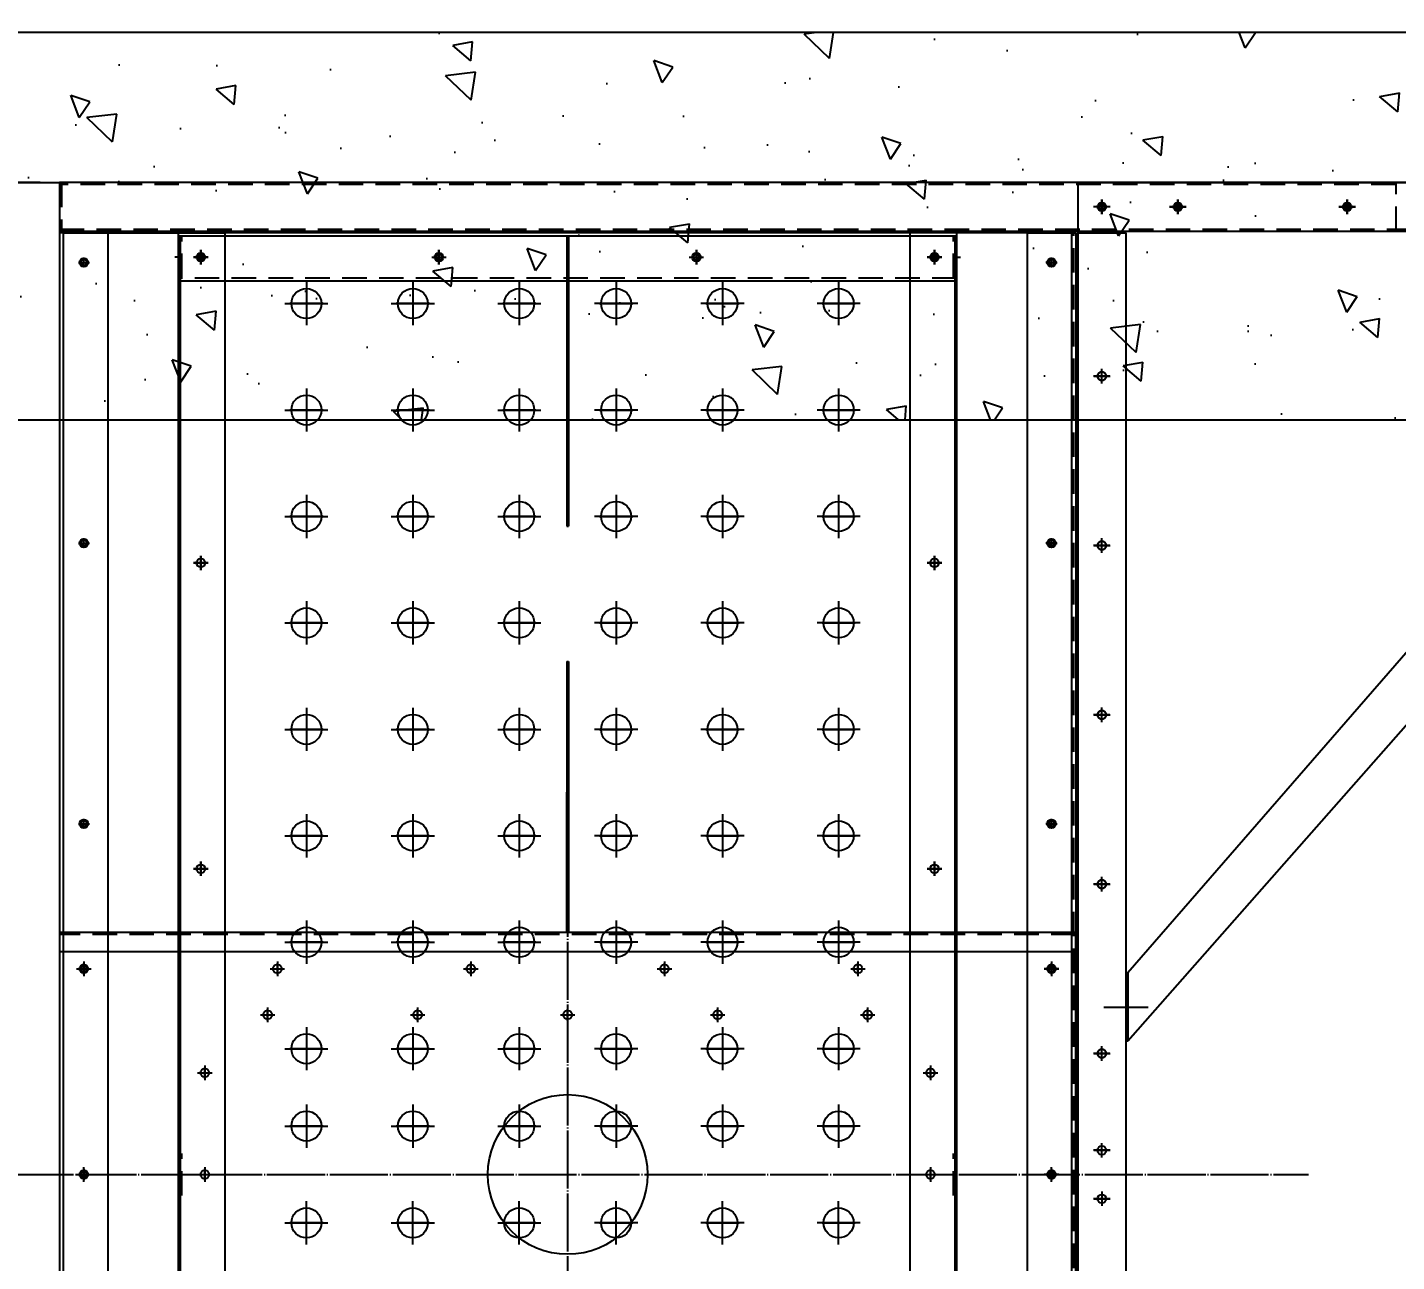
# Model space of a CAD drawing. Header units: millimetres. Extents: x 5461 to 24288, y 4498 to 17811.
# Drawn here: x 7266 to 8681, y 14326 to 15602 of the extents above; entities that cross this region are included whole.
import ezdxf

# ---------------------------------------------------------------- set-up
doc = ezdxf.new("R2010")
doc.units = ezdxf.units.MM
doc.linetypes.add('CENTER', pattern=[65, 60, -2, 1, -2])
doc.linetypes.add('HIDDEN', pattern=[9.525, 6.35, -3.175])
doc.layers.get('Defpoints').update_dxf_attribs({"color": 161})
for name, color, linetype in [('2.위생-급수', 5, 'Continuous'), ('CENTER', 1, 'CENTER'), ('숨은선', 5, 'HIDDEN')]:
    doc.layers.add(name, color=color, linetype=linetype)
doc.styles.get("Standard").update_dxf_attribs({"font": 'arial.ttf'})
doc.dimstyles.new('1.40', dxfattribs={"dimscale": 40, "dimtxt": 1, "dimasz": 1, "dimexe": 0.5, "dimexo": 0.5, "dimgap": 0.5, "dimtad": 1, "dimdec": 1, "dimzin": 9, "dimdsep": 46, "dimtxsty": 'Standard', "dimcen": 0, "dimclrd": 2, "dimclre": 2, "dimclrt": 3, "dimadec": 0, "dimazin": 0, "dimtfac": 1, "dimtdec": 1, "dimtmove": 1, "dimatfit": 3, "dimfxl": 1, "dimtolj": 1, "dimtzin": 0, "dimlwd": -1, "dimlwe": -1, "dimarcsym": 0})

# ---------------------------------------------------------------- blocks, each defined once
blk = doc.blocks.new('A$C40482438')
at = {"color": 7}
for p, q in [((240.7, 541.2), (240.7, 41.2)), ((1290.7, 541.2), (240.7, 541.2)), ((1290.7, 41.2), (1290.7, 541.2))]:
    blk.add_line(p, q, dxfattribs=at)
blk.add_line((1290.7, 521.2), (240.7, 521.2))
for centre in [(265.7, 503.7), (465.7, 503.7), (665.7, 503.7), (865.7, 503.7), (1065.7, 503.7), (1265.7, 503.7), (1265.7, 503.7), (455.7, 456.2), (610.7, 456.2), (765.7, 456.2), (920.7, 456.2), (1075.7, 456.2), (390.7, 396.2), (1140.7, 396.2), (265.7, 291.2), (390.7, 291.2), (1140.7, 291.2), (1265.7, 291.2)]:
    blk.add_circle(centre, 4.5)
blk.add_circle((765.7, 291.2), 82.5, dxfattribs=at)
at = {"layer": 'CENTER'}
for p, q in [((765.7, 596.7), (765.7, 0)), ((265.7, 511.2), (265.7, 496.2)), ((265.7, 511.2), (265.7, 496.2)), ((265.7, 497.9), (265.7, 509.4)), ((265.7, 509.4), (265.7, 497.9)), ((265.7, 497.9), (265.7, 509.4)), ((265.7, 509.4), (265.7, 497.9)), ((465.7, 511.2), (465.7, 496.2)), ((465.7, 497.9), (465.7, 509.4)), ((465.7, 509.4), (465.7, 497.9)), ((665.7, 511.2), (665.7, 496.2)), ((665.7, 497.9), (665.7, 509.4)), ((665.7, 509.4), (665.7, 497.9)), ((865.7, 511.2), (865.7, 496.2)), ((865.7, 497.9), (865.7, 509.4)), ((865.7, 509.4), (865.7, 497.9)), ((1065.7, 511.2), (1065.7, 496.2)), ((1065.7, 497.9), (1065.7, 509.4)), ((1065.7, 509.4), (1065.7, 497.9)), ((1265.7, 511.2), (1265.7, 496.2)), ((1265.7, 511.2), (1265.7, 496.2)), ((1265.7, 497.9), (1265.7, 509.4)), ((1265.7, 509.4), (1265.7, 497.9)), ((1265.7, 497.9), (1265.7, 509.4)), ((1265.7, 509.4), (1265.7, 497.9)), ((258.2, 503.7), (273.2, 503.7)), ((258.2, 503.7), (273.2, 503.7)), ((260, 503.7), (271.4, 503.7)), ((260, 503.7), (271.4, 503.7)), ((458.2, 503.7), (473.2, 503.7)), ((460, 503.7), (471.4, 503.7)), ((658.2, 503.7), (673.2, 503.7)), ((660, 503.7), (671.4, 503.7)), ((858.2, 503.7), (873.2, 503.7)), ((860, 503.7), (871.4, 503.7)), ((1058.2, 503.7), (1073.2, 503.7)), ((1060, 503.7), (1071.4, 503.7)), ((1273.2, 503.7), (1258.2, 503.7)), ((1258.2, 503.7), (1273.2, 503.7)), ((1271.4, 503.7), (1260, 503.7)), ((1260, 503.7), (1271.4, 503.7)), ((448.2, 456.2), (463.2, 456.2)), ((450, 456.2), (461.4, 456.2)), ((455.7, 463.7), (455.7, 448.7)), ((455.7, 450.4), (455.7, 461.9)), ((455.7, 461.9), (455.7, 450.4)), ((603.2, 456.2), (618.2, 456.2)), ((605, 456.2), (616.4, 456.2)), ((610.7, 463.7), (610.7, 448.7)), ((610.7, 450.4), (610.7, 461.9)), ((610.7, 461.9), (610.7, 450.4)), ((758.2, 456.2), (773.2, 456.2)), ((760, 456.2), (771.4, 456.2)), ((765.7, 463.7), (765.7, 448.7)), ((765.7, 450.4), (765.7, 461.9)), ((765.7, 461.9), (765.7, 450.4)), ((913.2, 456.2), (928.2, 456.2)), ((915, 456.2), (926.4, 456.2)), ((920.7, 463.7), (920.7, 448.7)), ((920.7, 450.4), (920.7, 461.9)), ((920.7, 461.9), (920.7, 450.4)), ((1068.2, 456.2), (1083.2, 456.2)), ((1070, 456.2), (1081.4, 456.2)), ((1075.7, 463.7), (1075.7, 448.7)), ((1075.7, 450.4), (1075.7, 461.9)), ((1075.7, 461.9), (1075.7, 450.4)), ((390.7, 403.7), (390.7, 388.7)), ((390.7, 390.4), (390.7, 401.9)), ((390.7, 401.9), (390.7, 390.4)), ((1140.7, 403.7), (1140.7, 388.7)), ((1140.7, 390.4), (1140.7, 401.9)), ((1140.7, 401.9), (1140.7, 390.4)), ((383.2, 396.2), (398.2, 396.2)), ((385, 396.2), (396.4, 396.2)), ((1133.2, 396.2), (1148.2, 396.2)), ((1135, 396.2), (1146.4, 396.2)), ((265.7, 283.7), (265.7, 298.7)), ((390.7, 298.7), (390.7, 283.7)), ((1140.7, 298.7), (1140.7, 283.7)), ((1265.7, 283.7), (1265.7, 298.7)), ((0, 291.2), (1531.4, 291.2)), ((258.2, 291.2), (273.2, 291.2)), ((260, 291.2), (271.4, 291.2)), ((265.7, 296.9), (265.7, 285.4)), ((265.7, 285.4), (265.7, 296.9)), ((383.2, 291.2), (398.2, 291.2)), ((385, 291.2), (396.4, 291.2)), ((390.7, 285.4), (390.7, 296.9)), ((390.7, 296.9), (390.7, 285.4)), ((1133.2, 291.2), (1148.2, 291.2)), ((1135, 291.2), (1146.4, 291.2)), ((1140.7, 285.4), (1140.7, 296.9)), ((1140.7, 296.9), (1140.7, 285.4)), ((1273.2, 291.2), (1258.2, 291.2)), ((1271.4, 291.2), (1260, 291.2)), ((1265.7, 296.9), (1265.7, 285.4)), ((1265.7, 285.4), (1265.7, 296.9))]:
    blk.add_line(p, q, dxfattribs=at)
at = {"layer": '숨은선', "ltscale": 4}
blk.add_line((1290.7, 539.2), (240.7, 539.2), dxfattribs=at)
blk = doc.blocks.new('A$C79BC46FD')
blk.add_circle((8.6, 7.5), 4.5)
blk.add_circle((8.6, 7.5), 4.5)
blk.add_circle((8.6, 7.5), 4.5)
blk.add_circle((8.6, 7.5), 4.5)
at = {"layer": 'CENTER'}
for p, q in [((8.6, 0), (8.6, 15)), ((8.6, 0), (8.6, 15)), ((8.6, 0), (8.6, 15)), ((8.6, 0), (8.6, 15)), ((17, 7.5), (0, 7.5))]:
    blk.add_line(p, q, dxfattribs=at)
blk = doc.blocks.new('*D118')
at = {"color": 2, "transparency": 16777216}
for p, q in [((6999.4, 15461.3), (6999.4, 15897.6)), ((11999.4, 15461.3), (11999.4, 15897.6)), ((7039.4, 15877.6), (11959.4, 15877.6))]:
    blk.add_line(p, q, dxfattribs=at)
for points in [[(7039.4, 15884.3), (7039.4, 15871), (6999.4, 15877.6)], [(11959.4, 15884.3), (11959.4, 15871), (11999.4, 15877.6)]]:
    blk.add_solid(points, dxfattribs=at)
at = {"layer": 'Defpoints', "color": 0, "transparency": 16777216}
for p in [(11999.4, 15877.6), (6999.4, 15441.3), (11999.4, 15441.3)]:
    blk.add_point(p, dxfattribs=at)
at = {"color": 3, "transparency": 16777216, "insert": (9499.4, 15999.7), "char_height": 200, "attachment_point": 5}
blk.add_mtext('\\A1;5000', dxfattribs=at)
blk = doc.blocks.new('_DotSmall')
at = {"color": 0, "linetype": 'ByBlock', "const_width": 0.5}
blk.add_lwpolyline([(-0.0625, 0, 1), (0.0625, 0, 1)], format="xyb", close=True, dxfattribs=at)
blk = doc.blocks.new('*D121')
at = {"color": 2, "transparency": 16777216}
for p, q in [((7279.4, 15441.3), (6526.5, 15441.3)), ((6546.5, 15401.3), (6546.5, 13431.3)), ((7279.4, 13391.3), (6526.5, 13391.3))]:
    blk.add_line(p, q, dxfattribs=at)
for points in [[(6539.8, 15401.3), (6553.2, 15401.3), (6546.5, 15441.3)], [(6539.8, 13431.3), (6553.2, 13431.3), (6546.5, 13391.3)]]:
    blk.add_solid(points, dxfattribs=at)
at = {"layer": 'Defpoints', "color": 0, "transparency": 16777216}
for p in [(7299.4, 15441.3), (6546.5, 13391.3), (7299.4, 13391.3)]:
    blk.add_point(p, dxfattribs=at)
at = {"color": 3, "transparency": 16777216, "insert": (6424.4, 14416.3), "char_height": 200, "attachment_point": 5, "rotation": 90}
blk.add_mtext('\\A1;2050', dxfattribs=at)

msp = doc.modelspace()

# ---------------------------------------------------------------- hatches: boundary and pattern name
h = msp.add_hatch()
h.set_pattern_fill('AR-CONC', color=8, scale=1.28, angle=90)
h.set_pattern_definition([(140, (-13795.98, 17103.78), (20.402, 233.1964), [24.384, -268.224]), (85, (-13795.98, 17103.78), (-244.5528, -45.1116), [19.5072, -214.58]), (190.4514, (-13794.28, 17123.22), (-224.1507, 188.0848), [20.7232, -227.9555]), (136.1842, (-13861, 17103.78), (53.8142, 346.9812), [36.576, -402.336]), (186.6356, (-13856.52, 17132.7), (-316.7054, 303.8773), [31.085, -341.9336]), (81.1842, (-13861, 17103.8), (-316.7054, 303.8773), [29.2608, -321.8685]), (111, (-13844.75, 17136.3), (130.8995, 194.0664), [24.384, -268.224]), (56, (-13844.75, 17136.3), (-235.7606, 79.1066), [19.5072, -214.5792]), (161.4514, (-13833.84, 17152.47), (-104.8611, 273.173), [20.7232, -227.9551]), (127.5, (-13795.98, 17103.78), (-108.23045, 3.9534), [0, -211.97824, 0, -217.8304, 0, -215.392]), (97.5, (-13795.98, 17103.78), (-128.23114, 85.52917), [0, -124.19584, 0, -207.10144, 0, -82.0928]), (57.5, (-13795.98, 17031.28), (7.3328, 173.55596), [0, -81.28, 0, -253.5936, 0, -336.4992]), (47.5, (-13795.98, 16998.77), (-32.5459, 189.60535), [0, -105.664, 0, -168.4122, 0, -238.9632])])
h.paths.add_polyline_path([(11949.39, 15596.34), (7049.39, 15596.34), (7049.39, 15196.34), (11949.39, 15196.34)])

# ---------------------------------------------------------------- linework, layer by layer
at = {"color": 7}
for p, q in [((8832.4, 15441.34), (7299.4, 15441.34)), ((8832.4, 15441.34), (7299.4, 15441.34)), ((7299.4, 15441.34), (7299.4, 15391.34)), ((8351.4, 15441.34), (10647.4, 15441.34)), ((8351.4, 15441.34), (8351.4, 14417.34)), ((7299.4, 15391.34), (8832.4, 15391.34)), ((7349.4, 15389.34), (7299.4, 15389.34)), ((7299.4, 15389.34), (7299.4, 13443.34)), ((7349.4, 13443.34), (7349.4, 15389.34)), ((7424.4, 13446.34), (7424.4, 15386.34)), ((7424.4, 15386.34), (8224.4, 15386.34)), ((7823.4, 15386.34), (7823.4, 15086.34)), ((7825.4, 15386.34), (7825.4, 15086.34)), ((8224.4, 15386.34), (8224.4, 13446.34)), ((8299.4, 13443.34), (8299.4, 15389.34)), ((8299.4, 15389.34), (8349.4, 15389.34)), ((8349.4, 15389.34), (8349.4, 13443.34)), ((8351.4, 15389.34), (8351.4, 14140.34)), ((8351.4, 15389.34), (8401.4, 15389.34)), ((8401.4, 13443.34), (8401.4, 15389.34)), ((9136.76, 15387.34), (8403.4, 14553.99)), ((9066.05, 15387.34), (8403.4, 14624.7)), ((7823.4, 15086.34), (7825.4, 15086.34)), ((7823.4, 14946.34), (7825.4, 14946.34)), ((7823.4, 14946.34), (7823.4, 14666.34)), ((7823.4, 14946.34), (7825.4, 14946.34)), ((7825.4, 14946.34), (7825.4, 14666.34)), ((7823.4, 14666.34), (7823.4, 14811.34)), ((7825.4, 14666.34), (7825.4, 14811.34)), ((7823.4, 14666.34), (7825.4, 14666.34)), ((7823.4, 14666.34), (7825.4, 14666.34))]:
    msp.add_line(p, q, dxfattribs=at)
for p, q in [((7303.4, 13443.34), (7303.4, 15389.34)), ((7303.4, 15389.34), (7470.4, 15389.34)), ((7422.4, 13443.34), (7422.4, 15389.34)), ((7422.4, 15339.34), (7422.4, 15389.34)), ((8226.4, 15389.34), (7422.4, 15389.34)), ((7470.4, 13443.34), (7470.4, 15389.34)), ((8178.4, 13443.34), (8178.4, 15389.34)), ((8345.4, 15389.34), (8178.4, 15389.34)), ((8226.4, 13443.34), (8226.4, 15389.34)), ((8226.4, 15339.34), (8226.4, 15389.34)), ((8345.4, 13443.34), (8345.4, 15389.34)), ((8226.4, 15339.34), (7422.4, 15339.34)), ((8403.4, 14624.7), (8401.4, 14624.7)), ((8403.4, 14624.7), (8401.4, 14624.7)), ((8401.4, 14553.99), (8401.4, 14624.7)), ((8403.4, 14624.7), (8403.4, 14553.99)), ((8403.4, 14624.7), (8403.4, 14553.99)), ((8403.4, 14553.99), (8401.4, 14553.99)), ((8403.4, 14553.99), (8401.4, 14553.99)), ((7422.4, 14391.34), (7422.4, 14441.34)), ((8226.4, 14391.34), (8226.4, 14441.34))]:
    msp.add_line(p, q)
at = {"color": 8}
msp.add_lwpolyline([(7049.39, 15596.34), (7049.39, 15196.34), (11949.39, 15196.34), (11949.39, 15596.34)], close=True, dxfattribs=at)
for centre, radius in [((8376.4, 15416.34), 3), ((8376.4, 15416.34), 3), ((8376.4, 15416.34), 3), ((8376.4, 15416.34), 3), ((8376.4, 15416.34), 3), ((8376.4, 15416.34), 3), ((8376.4, 15416.34), 3), ((8376.4, 15416.34), 3), ((8454.9, 15416.34), 4.5), ((8454.9, 15416.34), 3), ((8454.9, 15416.34), 3), ((8454.9, 15416.34), 3), ((8454.9, 15416.34), 3), ((8454.9, 15416.34), 3), ((8454.9, 15416.34), 3), ((8454.9, 15416.34), 3), ((8454.9, 15416.34), 3), ((8629.9, 15416.34), 4.5), ((8629.9, 15416.34), 3), ((8629.9, 15416.34), 3), ((8629.9, 15416.34), 3), ((8629.9, 15416.34), 3), ((8629.9, 15416.34), 3), ((8629.9, 15416.34), 3), ((8629.9, 15416.34), 3), ((8629.9, 15416.34), 3), ((7445.4, 15364.34), 4.5), ((7445.4, 15364.34), 4.5), ((7445.4, 15364.34), 3), ((7691.4, 15364.34), 4.5), ((7691.4, 15364.34), 3), ((7957.4, 15364.34), 4.5), ((7957.4, 15364.34), 3), ((8203.4, 15364.34), 4.5), ((8203.4, 15364.34), 4.5), ((8203.4, 15364.34), 3), ((7324.4, 15358.84), 4.5), ((7324.4, 15358.84), 3), ((8324.4, 15358.84), 4.5), ((8324.4, 15358.84), 3), ((7554.4, 15316.34), 15.5), ((7664.4, 15316.34), 15.5), ((7774.4, 15316.34), 15.5), ((7874.4, 15316.34), 15.5), ((7984.4, 15316.34), 15.5), ((8104.4, 15316.34), 15.5), ((7554.4, 15206.34), 15.5), ((7664.4, 15206.34), 15.5), ((7774.4, 15206.34), 15.5), ((7874.4, 15206.34), 15.5), ((7984.4, 15206.34), 15.5), ((8104.4, 15206.34), 15.5), ((7554.4, 15096.34), 15.5), ((7664.4, 15096.34), 15.5), ((7774.4, 15096.34), 15.5), ((7874.4, 15096.34), 15.5), ((7984.4, 15096.34), 15.5), ((8104.4, 15096.34), 15.5), ((7324.4, 15068.84), 4.5), ((7324.4, 15068.84), 3), ((8324.4, 15068.84), 4.5), ((8324.4, 15068.84), 3), ((7445.4, 15048.34), 4.5), ((7445.4, 15048.34), 4.5), ((8203.4, 15048.34), 4.5), ((8203.4, 15048.34), 4.5), ((7554.4, 14986.34), 15.5), ((7664.4, 14986.34), 15.5), ((7774.4, 14986.34), 15.5), ((7874.4, 14986.34), 15.5), ((7984.4, 14986.34), 15.5), ((8104.4, 14986.34), 15.5), ((7554.4, 14876.34), 15.5), ((7664.4, 14876.34), 15.5), ((7774.4, 14876.34), 15.5), ((7874.4, 14876.34), 15.5), ((7984.4, 14876.34), 15.5), ((8104.4, 14876.34), 15.5), ((7324.4, 14778.84), 4.5), ((7324.4, 14778.84), 3), ((7554.4, 14766.34), 15.5), ((7664.4, 14766.34), 15.5), ((7774.4, 14766.34), 15.5), ((7874.4, 14766.34), 15.5), ((7984.4, 14766.34), 15.5), ((8104.4, 14766.34), 15.5), ((8324.4, 14778.84), 4.5), ((8324.4, 14778.84), 3), ((7445.4, 14732.34), 4.5), ((7445.4, 14732.34), 4.5), ((8203.4, 14732.34), 4.5), ((8203.4, 14732.34), 4.5), ((7554.4, 14656.34), 15.5), ((7664.4, 14656.34), 15.5), ((7774.4, 14656.34), 15.5), ((7874.4, 14656.34), 15.5), ((7984.4, 14656.34), 15.5), ((8104.4, 14656.34), 15.5), ((7324.4, 14628.84), 4.5), ((7324.4, 14628.84), 3), ((8324.4, 14628.84), 4.5), ((8324.4, 14628.84), 4.5), ((8324.4, 14628.84), 3), ((8324.4, 14628.84), 3), ((7554.4, 14546.34), 15.5), ((7664.4, 14546.34), 15.5), ((7774.4, 14546.34), 15.5), ((7874.4, 14546.34), 15.5), ((7984.4, 14546.34), 15.5), ((8104.4, 14546.34), 15.5), ((8376.4, 14541.34), 4.5), ((8376.4, 14541.34), 4.5), ((8376.4, 14541.34), 4.5), ((8376.4, 14541.34), 4.5), ((7554.4, 14466.34), 15.5), ((7664.4, 14466.34), 15.5), ((7774.4, 14466.34), 15.5), ((7874.4, 14466.34), 15.5), ((7984.4, 14466.34), 15.5), ((8104.4, 14466.34), 15.5), ((8376.4, 14441.34), 4.5), ((8376.4, 14441.34), 4.5), ((8376.4, 14441.34), 4.5), ((8376.4, 14441.34), 4.5), ((8376.4, 14441.34), 4.5), ((8376.4, 14441.34), 4.5), ((8376.4, 14441.34), 4.5), ((8376.4, 14441.34), 4.5), ((8376.4, 14441.34), 4.5), ((8376.4, 14441.34), 4.5), ((8376.4, 14441.34), 4.5), ((8376.4, 14441.34), 4.5), ((7324.4, 14416.34), 4.5), ((7324.4, 14416.34), 3), ((8324.4, 14416.34), 4.5), ((8324.4, 14416.34), 4.5), ((8324.4, 14416.34), 3), ((8324.4, 14416.34), 3), ((8376.4, 14391.34), 4.5), ((8376.4, 14391.34), 4.5), ((8376.4, 14391.34), 4.5), ((8376.4, 14391.34), 4.5), ((8376.4, 14391.34), 4.5), ((8376.4, 14391.34), 4.5), ((8376.4, 14391.34), 4.5), ((8376.4, 14391.34), 4.5), ((8376.4, 14391.34), 4.5), ((8376.4, 14391.34), 4.5), ((8376.4, 14391.34), 4.5), ((8376.4, 14391.34), 4.5), ((7554.4, 14366.34), 15.5), ((7664.4, 14366.34), 15.5), ((7774.4, 14366.34), 15.5), ((7874.4, 14366.34), 15.5), ((7984.4, 14366.34), 15.5), ((8104.4, 14366.34), 15.5)]:
    msp.add_circle(centre, radius)
at = {"layer": '2.위생-급수', "color": 4}
msp.add_lwpolyline([(6999.4, 15441.34), (7299.4, 15441.34), (7299.4, 13391.34), (6999.4, 13391.34)], close=True, dxfattribs=at)
at = {"layer": 'CENTER'}
for p, q in [((8376.4, 15423.84), (8376.4, 15408.84)), ((8376.4, 15423.84), (8376.4, 15408.84)), ((8376.4, 15423.84), (8376.4, 15408.84)), ((8376.4, 15423.84), (8376.4, 15408.84)), ((8376.4, 15423.84), (8376.4, 15408.84)), ((8376.4, 15423.84), (8376.4, 15408.84)), ((8376.4, 15423.84), (8376.4, 15408.84)), ((8376.4, 15423.84), (8376.4, 15408.84)), ((8454.9, 15423.84), (8454.9, 15408.84)), ((8454.9, 15423.84), (8454.9, 15408.84)), ((8454.9, 15423.84), (8454.9, 15408.84)), ((8454.9, 15423.84), (8454.9, 15408.84)), ((8454.9, 15423.84), (8454.9, 15408.84)), ((8454.9, 15423.84), (8454.9, 15408.84)), ((8454.9, 15423.84), (8454.9, 15408.84)), ((8454.9, 15423.84), (8454.9, 15408.84)), ((8454.9, 15408.84), (8454.9, 15423.84)), ((8454.9, 15408.84), (8454.9, 15423.84)), ((8454.9, 15408.84), (8454.9, 15423.84)), ((8454.9, 15408.84), (8454.9, 15423.84)), ((8454.9, 15408.84), (8454.9, 15423.84)), ((8454.9, 15408.84), (8454.9, 15423.84)), ((8454.9, 15408.84), (8454.9, 15423.84)), ((8454.9, 15408.84), (8454.9, 15423.84)), ((8629.9, 15423.84), (8629.9, 15408.84)), ((8629.9, 15423.84), (8629.9, 15408.84)), ((8629.9, 15423.84), (8629.9, 15408.84)), ((8629.9, 15423.84), (8629.9, 15408.84)), ((8629.9, 15423.84), (8629.9, 15408.84)), ((8629.9, 15423.84), (8629.9, 15408.84)), ((8629.9, 15423.84), (8629.9, 15408.84)), ((8629.9, 15423.84), (8629.9, 15408.84)), ((8629.9, 15408.84), (8629.9, 15423.84)), ((8629.9, 15408.84), (8629.9, 15423.84)), ((8629.9, 15408.84), (8629.9, 15423.84)), ((8629.9, 15408.84), (8629.9, 15423.84)), ((8629.9, 15408.84), (8629.9, 15423.84)), ((8629.9, 15408.84), (8629.9, 15423.84)), ((8629.9, 15408.84), (8629.9, 15423.84)), ((8629.9, 15408.84), (8629.9, 15423.84)), ((8384.92, 15416.34), (8367.88, 15416.34)), ((8384.92, 15416.34), (8367.88, 15416.34)), ((8463.42, 15416.34), (8446.38, 15416.34)), ((8463.42, 15416.34), (8446.38, 15416.34)), ((8463.42, 15416.34), (8446.38, 15416.34)), ((8446.38, 15416.34), (8463.42, 15416.34)), ((8638.42, 15416.34), (8621.38, 15416.34)), ((8638.42, 15416.34), (8621.38, 15416.34)), ((8638.42, 15416.34), (8621.38, 15416.34)), ((8621.38, 15416.34), (8638.42, 15416.34)), ((7445.4, 15371.84), (7445.4, 15356.84)), ((7445.4, 15356.84), (7445.4, 15371.84)), ((7445.4, 15356.84), (7445.4, 15371.84)), ((7445.4, 15358.62), (7445.4, 15370.07)), ((7445.4, 15370.07), (7445.4, 15358.62)), ((7445.4, 15370.07), (7445.4, 15358.62)), ((7445.4, 15358.62), (7445.4, 15370.07)), ((7445.4, 15370.07), (7445.4, 15358.62)), ((7445.4, 15358.62), (7445.4, 15370.07)), ((7691.4, 15371.84), (7691.4, 15356.84)), ((7691.4, 15356.84), (7691.4, 15371.84)), ((7691.4, 15358.62), (7691.4, 15370.07)), ((7691.4, 15370.07), (7691.4, 15358.62)), ((7691.4, 15370.07), (7691.4, 15358.62)), ((7691.4, 15358.62), (7691.4, 15370.07)), ((7957.4, 15371.84), (7957.4, 15356.84)), ((7957.4, 15356.84), (7957.4, 15371.84)), ((7957.4, 15358.62), (7957.4, 15370.07)), ((7957.4, 15370.07), (7957.4, 15358.62)), ((7957.4, 15370.07), (7957.4, 15358.62)), ((7957.4, 15358.62), (7957.4, 15370.07)), ((8203.4, 15371.84), (8203.4, 15356.84)), ((8203.4, 15356.84), (8203.4, 15371.84)), ((8203.4, 15356.84), (8203.4, 15371.84)), ((8203.4, 15358.62), (8203.4, 15370.07)), ((8203.4, 15370.07), (8203.4, 15358.62)), ((8203.4, 15370.07), (8203.4, 15358.62)), ((8203.4, 15358.62), (8203.4, 15370.07)), ((8203.4, 15370.07), (8203.4, 15358.62)), ((8203.4, 15358.62), (8203.4, 15370.07)), ((7318.79, 15358.84), (7330.15, 15358.84)), ((7318.79, 15358.84), (7330.15, 15358.84)), ((7324.4, 15353.84), (7324.4, 15363.84)), ((7324.4, 15353.84), (7324.4, 15363.84)), ((7324.4, 15353.84), (7324.4, 15363.84)), ((7324.4, 15353.84), (7324.4, 15363.84)), ((7324.4, 15353.84), (7324.4, 15363.84)), ((7324.4, 15353.84), (7324.4, 15363.84)), ((7324.4, 15353.84), (7324.4, 15363.84)), ((7324.4, 15353.84), (7324.4, 15363.84)), ((7426.23, 15364.34), (7418.57, 15364.34)), ((7452.9, 15364.34), (7437.9, 15364.34)), ((7437.9, 15364.34), (7452.9, 15364.34)), ((7437.9, 15364.34), (7452.9, 15364.34)), ((7683.9, 15364.34), (7698.9, 15364.34)), ((7683.9, 15364.34), (7698.9, 15364.34)), ((7949.9, 15364.34), (7964.9, 15364.34)), ((7949.9, 15364.34), (7964.9, 15364.34)), ((8195.9, 15364.34), (8210.9, 15364.34)), ((8210.9, 15364.34), (8195.9, 15364.34)), ((8195.9, 15364.34), (8210.9, 15364.34)), ((8222.57, 15364.34), (8230.23, 15364.34)), ((8330.02, 15358.84), (8318.66, 15358.84)), ((8318.79, 15358.84), (8330.15, 15358.84)), ((8324.4, 15353.84), (8324.4, 15363.84)), ((8324.4, 15353.84), (8324.4, 15363.84)), ((8324.4, 15353.84), (8324.4, 15363.84)), ((8324.4, 15353.84), (8324.4, 15363.84)), ((8324.4, 15353.84), (8324.4, 15363.84)), ((8324.4, 15353.84), (8324.4, 15363.84)), ((8324.4, 15353.84), (8324.4, 15363.84)), ((8324.4, 15353.84), (8324.4, 15363.84)), ((7554.4, 15338.67), (7554.4, 15294.02)), ((7664.4, 15338.67), (7664.4, 15294.02)), ((7774.4, 15338.67), (7774.4, 15294.02)), ((7874.4, 15338.67), (7874.4, 15294.02)), ((7984.4, 15338.67), (7984.4, 15294.02)), ((8104.4, 15338.67), (8104.4, 15294.02)), ((7554.4, 15333.52), (7554.4, 15299.17)), ((7664.4, 15333.52), (7664.4, 15299.17)), ((7774.4, 15333.52), (7774.4, 15299.17)), ((7874.4, 15333.52), (7874.4, 15299.17)), ((7984.4, 15333.52), (7984.4, 15299.17)), ((8104.4, 15333.52), (8104.4, 15299.17)), ((7532.07, 15316.34), (7576.73, 15316.34)), ((7571.58, 15316.34), (7537.23, 15316.34)), ((7537.23, 15316.34), (7571.58, 15316.34)), ((7571.58, 15316.34), (7537.23, 15316.34)), ((7642.07, 15316.34), (7686.73, 15316.34)), ((7681.58, 15316.34), (7647.23, 15316.34)), ((7647.23, 15316.34), (7681.58, 15316.34)), ((7681.58, 15316.34), (7647.23, 15316.34)), ((7752.07, 15316.34), (7796.73, 15316.34)), ((7791.58, 15316.34), (7757.23, 15316.34)), ((7757.23, 15316.34), (7791.58, 15316.34)), ((7791.58, 15316.34), (7757.23, 15316.34)), ((7896.73, 15316.34), (7852.07, 15316.34)), ((7857.23, 15316.34), (7891.58, 15316.34)), ((7891.58, 15316.34), (7857.23, 15316.34)), ((7857.23, 15316.34), (7891.58, 15316.34)), ((8006.73, 15316.34), (7962.07, 15316.34)), ((7967.23, 15316.34), (8001.58, 15316.34)), ((8001.58, 15316.34), (7967.23, 15316.34)), ((7967.23, 15316.34), (8001.58, 15316.34)), ((8126.73, 15316.34), (8082.07, 15316.34)), ((8087.23, 15316.34), (8121.58, 15316.34)), ((8121.58, 15316.34), (8087.23, 15316.34)), ((8087.23, 15316.34), (8121.58, 15316.34)), ((7554.4, 15228.67), (7554.4, 15184.02)), ((7664.4, 15228.67), (7664.4, 15184.02)), ((7774.4, 15228.67), (7774.4, 15184.02)), ((7874.4, 15228.67), (7874.4, 15184.02)), ((7984.4, 15228.67), (7984.4, 15184.02)), ((8104.4, 15228.67), (8104.4, 15184.02)), ((7554.4, 15223.52), (7554.4, 15189.17)), ((7664.4, 15223.52), (7664.4, 15189.17)), ((7774.4, 15223.52), (7774.4, 15189.17)), ((7874.4, 15223.52), (7874.4, 15189.17)), ((7984.4, 15223.52), (7984.4, 15189.17)), ((8104.4, 15223.52), (8104.4, 15189.17)), ((7532.07, 15206.34), (7576.73, 15206.34)), ((7571.58, 15206.34), (7537.23, 15206.34)), ((7537.23, 15206.34), (7571.58, 15206.34)), ((7571.58, 15206.34), (7537.23, 15206.34)), ((7642.07, 15206.34), (7686.73, 15206.34)), ((7681.58, 15206.34), (7647.23, 15206.34)), ((7647.23, 15206.34), (7681.58, 15206.34)), ((7681.58, 15206.34), (7647.23, 15206.34)), ((7752.07, 15206.34), (7796.73, 15206.34)), ((7791.58, 15206.34), (7757.23, 15206.34)), ((7757.23, 15206.34), (7791.58, 15206.34)), ((7791.58, 15206.34), (7757.23, 15206.34)), ((7896.73, 15206.34), (7852.07, 15206.34)), ((7857.23, 15206.34), (7891.58, 15206.34)), ((7891.58, 15206.34), (7857.23, 15206.34)), ((7857.23, 15206.34), (7891.58, 15206.34)), ((8006.73, 15206.34), (7962.07, 15206.34)), ((7967.23, 15206.34), (8001.58, 15206.34)), ((8001.58, 15206.34), (7967.23, 15206.34)), ((7967.23, 15206.34), (8001.58, 15206.34)), ((8126.73, 15206.34), (8082.07, 15206.34)), ((8087.23, 15206.34), (8121.58, 15206.34)), ((8121.58, 15206.34), (8087.23, 15206.34)), ((8087.23, 15206.34), (8121.58, 15206.34)), ((7554.4, 15118.67), (7554.4, 15074.02)), ((7554.4, 15113.52), (7554.4, 15079.17)), ((7664.4, 15118.67), (7664.4, 15074.02)), ((7664.4, 15113.52), (7664.4, 15079.17)), ((7774.4, 15118.67), (7774.4, 15074.02)), ((7774.4, 15113.52), (7774.4, 15079.17)), ((7874.4, 15118.67), (7874.4, 15074.02)), ((7874.4, 15113.52), (7874.4, 15079.17)), ((7984.4, 15118.67), (7984.4, 15074.02)), ((7984.4, 15113.52), (7984.4, 15079.17)), ((8104.4, 15118.67), (8104.4, 15074.02)), ((8104.4, 15113.52), (8104.4, 15079.17)), ((7532.07, 15096.34), (7576.73, 15096.34)), ((7571.58, 15096.34), (7537.23, 15096.34)), ((7537.23, 15096.34), (7571.58, 15096.34)), ((7571.58, 15096.34), (7537.23, 15096.34)), ((7642.07, 15096.34), (7686.73, 15096.34)), ((7681.58, 15096.34), (7647.23, 15096.34)), ((7647.23, 15096.34), (7681.58, 15096.34)), ((7681.58, 15096.34), (7647.23, 15096.34)), ((7752.07, 15096.34), (7796.73, 15096.34)), ((7791.58, 15096.34), (7757.23, 15096.34)), ((7757.23, 15096.34), (7791.58, 15096.34)), ((7791.58, 15096.34), (7757.23, 15096.34)), ((7896.73, 15096.34), (7852.07, 15096.34)), ((7857.23, 15096.34), (7891.58, 15096.34)), ((7891.58, 15096.34), (7857.23, 15096.34)), ((7857.23, 15096.34), (7891.58, 15096.34)), ((8006.73, 15096.34), (7962.07, 15096.34)), ((7967.23, 15096.34), (8001.58, 15096.34)), ((8001.58, 15096.34), (7967.23, 15096.34)), ((7967.23, 15096.34), (8001.58, 15096.34)), ((8126.73, 15096.34), (8082.07, 15096.34)), ((8087.23, 15096.34), (8121.58, 15096.34)), ((8121.58, 15096.34), (8087.23, 15096.34)), ((8087.23, 15096.34), (8121.58, 15096.34)), ((7318.79, 15068.84), (7330.15, 15068.84)), ((7318.79, 15068.84), (7330.15, 15068.84)), ((7324.4, 15063.84), (7324.4, 15073.84)), ((7324.4, 15063.84), (7324.4, 15073.84)), ((7324.4, 15063.84), (7324.4, 15073.84)), ((7324.4, 15063.84), (7324.4, 15073.84)), ((7324.4, 15063.84), (7324.4, 15073.84)), ((7324.4, 15063.84), (7324.4, 15073.84)), ((7324.4, 15063.84), (7324.4, 15073.84)), ((7324.4, 15063.84), (7324.4, 15073.84)), ((8330.02, 15068.84), (8318.66, 15068.84)), ((8318.79, 15068.84), (8330.15, 15068.84)), ((8324.4, 15063.84), (8324.4, 15073.84)), ((8324.4, 15063.84), (8324.4, 15073.84)), ((8324.4, 15063.84), (8324.4, 15073.84)), ((8324.4, 15063.84), (8324.4, 15073.84)), ((8324.4, 15063.84), (8324.4, 15073.84)), ((8324.4, 15063.84), (8324.4, 15073.84)), ((8324.4, 15063.84), (8324.4, 15073.84)), ((8324.4, 15063.84), (8324.4, 15073.84)), ((7445.4, 15055.84), (7445.4, 15040.84)), ((7445.4, 15040.84), (7445.4, 15055.84)), ((8203.4, 15055.84), (8203.4, 15040.84)), ((8203.4, 15040.84), (8203.4, 15055.84)), ((7452.9, 15048.34), (7437.9, 15048.34)), ((7437.9, 15048.34), (7452.9, 15048.34)), ((7445.4, 15042.62), (7445.4, 15054.07)), ((7445.4, 15054.07), (7445.4, 15042.62)), ((7445.4, 15054.07), (7445.4, 15042.62)), ((7445.4, 15042.62), (7445.4, 15054.07)), ((8195.9, 15048.34), (8210.9, 15048.34)), ((8210.9, 15048.34), (8195.9, 15048.34)), ((8203.4, 15042.62), (8203.4, 15054.07)), ((8203.4, 15054.07), (8203.4, 15042.62)), ((8203.4, 15054.07), (8203.4, 15042.62)), ((8203.4, 15042.62), (8203.4, 15054.07)), ((7554.4, 15008.67), (7554.4, 14964.02)), ((7554.4, 15003.52), (7554.4, 14969.17)), ((7664.4, 15008.67), (7664.4, 14964.02)), ((7664.4, 15003.52), (7664.4, 14969.17)), ((7774.4, 15008.67), (7774.4, 14964.02)), ((7774.4, 15003.52), (7774.4, 14969.17)), ((7874.4, 15008.67), (7874.4, 14964.02)), ((7874.4, 15003.52), (7874.4, 14969.17)), ((7984.4, 15008.67), (7984.4, 14964.02)), ((7984.4, 15003.52), (7984.4, 14969.17)), ((8104.4, 15008.67), (8104.4, 14964.02)), ((8104.4, 15003.52), (8104.4, 14969.17)), ((7532.07, 14986.34), (7576.73, 14986.34)), ((7571.58, 14986.34), (7537.23, 14986.34)), ((7537.23, 14986.34), (7571.58, 14986.34)), ((7571.58, 14986.34), (7537.23, 14986.34)), ((7642.07, 14986.34), (7686.73, 14986.34)), ((7681.58, 14986.34), (7647.23, 14986.34)), ((7647.23, 14986.34), (7681.58, 14986.34)), ((7681.58, 14986.34), (7647.23, 14986.34)), ((7752.07, 14986.34), (7796.73, 14986.34)), ((7791.58, 14986.34), (7757.23, 14986.34)), ((7757.23, 14986.34), (7791.58, 14986.34)), ((7791.58, 14986.34), (7757.23, 14986.34)), ((7896.73, 14986.34), (7852.07, 14986.34)), ((7857.23, 14986.34), (7891.58, 14986.34)), ((7891.58, 14986.34), (7857.23, 14986.34)), ((7857.23, 14986.34), (7891.58, 14986.34)), ((8006.73, 14986.34), (7962.07, 14986.34)), ((7967.23, 14986.34), (8001.58, 14986.34)), ((8001.58, 14986.34), (7967.23, 14986.34)), ((7967.23, 14986.34), (8001.58, 14986.34)), ((8126.73, 14986.34), (8082.07, 14986.34)), ((8087.23, 14986.34), (8121.58, 14986.34)), ((8121.58, 14986.34), (8087.23, 14986.34)), ((8087.23, 14986.34), (8121.58, 14986.34)), ((7554.4, 14898.67), (7554.4, 14854.02)), ((7554.4, 14893.52), (7554.4, 14859.17)), ((7664.4, 14898.67), (7664.4, 14854.02)), ((7664.4, 14893.52), (7664.4, 14859.17)), ((7774.4, 14898.67), (7774.4, 14854.02)), ((7774.4, 14893.52), (7774.4, 14859.17)), ((7874.4, 14898.67), (7874.4, 14854.02)), ((7874.4, 14893.52), (7874.4, 14859.17)), ((7984.4, 14898.67), (7984.4, 14854.02)), ((7984.4, 14893.52), (7984.4, 14859.17)), ((8104.4, 14898.67), (8104.4, 14854.02)), ((8104.4, 14893.52), (8104.4, 14859.17)), ((7532.07, 14876.34), (7576.73, 14876.34)), ((7571.58, 14876.34), (7537.23, 14876.34)), ((7537.23, 14876.34), (7571.58, 14876.34)), ((7571.58, 14876.34), (7537.23, 14876.34)), ((7642.07, 14876.34), (7686.73, 14876.34)), ((7681.58, 14876.34), (7647.23, 14876.34)), ((7647.23, 14876.34), (7681.58, 14876.34)), ((7681.58, 14876.34), (7647.23, 14876.34)), ((7752.07, 14876.34), (7796.73, 14876.34)), ((7791.58, 14876.34), (7757.23, 14876.34)), ((7757.23, 14876.34), (7791.58, 14876.34)), ((7791.58, 14876.34), (7757.23, 14876.34)), ((7896.73, 14876.34), (7852.07, 14876.34)), ((7857.23, 14876.34), (7891.58, 14876.34)), ((7891.58, 14876.34), (7857.23, 14876.34)), ((7857.23, 14876.34), (7891.58, 14876.34)), ((8006.73, 14876.34), (7962.07, 14876.34)), ((7967.23, 14876.34), (8001.58, 14876.34)), ((8001.58, 14876.34), (7967.23, 14876.34)), ((7967.23, 14876.34), (8001.58, 14876.34)), ((8126.73, 14876.34), (8082.07, 14876.34)), ((8087.23, 14876.34), (8121.58, 14876.34)), ((8121.58, 14876.34), (8087.23, 14876.34)), ((8087.23, 14876.34), (8121.58, 14876.34)), ((7554.4, 14788.67), (7554.4, 14744.02)), ((7664.4, 14788.67), (7664.4, 14744.02)), ((7774.4, 14788.67), (7774.4, 14744.02)), ((7874.4, 14788.67), (7874.4, 14744.02)), ((7984.4, 14788.67), (7984.4, 14744.02)), ((8104.4, 14788.67), (8104.4, 14744.02)), ((7318.79, 14778.84), (7330.15, 14778.84)), ((7318.79, 14778.84), (7330.15, 14778.84)), ((7324.4, 14773.84), (7324.4, 14783.84)), ((7324.4, 14773.84), (7324.4, 14783.84)), ((7324.4, 14773.84), (7324.4, 14783.84)), ((7324.4, 14773.84), (7324.4, 14783.84)), ((7324.4, 14773.84), (7324.4, 14783.84)), ((7324.4, 14773.84), (7324.4, 14783.84)), ((7324.4, 14773.84), (7324.4, 14783.84)), ((7324.4, 14773.84), (7324.4, 14783.84)), ((7554.4, 14783.52), (7554.4, 14749.17)), ((7664.4, 14783.52), (7664.4, 14749.17)), ((7774.4, 14783.52), (7774.4, 14749.17)), ((7874.4, 14783.52), (7874.4, 14749.17)), ((7984.4, 14783.52), (7984.4, 14749.17)), ((8104.4, 14783.52), (8104.4, 14749.17)), ((8330.02, 14778.84), (8318.66, 14778.84)), ((8318.79, 14778.84), (8330.15, 14778.84)), ((8324.4, 14773.84), (8324.4, 14783.84)), ((8324.4, 14773.84), (8324.4, 14783.84)), ((8324.4, 14773.84), (8324.4, 14783.84)), ((8324.4, 14773.84), (8324.4, 14783.84)), ((8324.4, 14773.84), (8324.4, 14783.84)), ((8324.4, 14773.84), (8324.4, 14783.84)), ((8324.4, 14773.84), (8324.4, 14783.84)), ((8324.4, 14773.84), (8324.4, 14783.84)), ((7532.07, 14766.34), (7576.73, 14766.34)), ((7571.58, 14766.34), (7537.23, 14766.34)), ((7537.23, 14766.34), (7571.58, 14766.34)), ((7571.58, 14766.34), (7537.23, 14766.34)), ((7642.07, 14766.34), (7686.73, 14766.34)), ((7681.58, 14766.34), (7647.23, 14766.34)), ((7647.23, 14766.34), (7681.58, 14766.34)), ((7681.58, 14766.34), (7647.23, 14766.34)), ((7752.07, 14766.34), (7796.73, 14766.34)), ((7791.58, 14766.34), (7757.23, 14766.34)), ((7757.23, 14766.34), (7791.58, 14766.34)), ((7791.58, 14766.34), (7757.23, 14766.34)), ((7896.73, 14766.34), (7852.07, 14766.34)), ((7857.23, 14766.34), (7891.58, 14766.34)), ((7891.58, 14766.34), (7857.23, 14766.34)), ((7857.23, 14766.34), (7891.58, 14766.34)), ((8006.73, 14766.34), (7962.07, 14766.34)), ((7967.23, 14766.34), (8001.58, 14766.34)), ((8001.58, 14766.34), (7967.23, 14766.34)), ((7967.23, 14766.34), (8001.58, 14766.34)), ((8126.73, 14766.34), (8082.07, 14766.34)), ((8087.23, 14766.34), (8121.58, 14766.34)), ((8121.58, 14766.34), (8087.23, 14766.34)), ((8087.23, 14766.34), (8121.58, 14766.34)), ((7452.9, 14732.34), (7437.9, 14732.34)), ((7437.9, 14732.34), (7452.9, 14732.34)), ((7445.4, 14739.84), (7445.4, 14724.84)), ((7445.4, 14724.84), (7445.4, 14739.84)), ((7445.4, 14726.62), (7445.4, 14738.07)), ((7445.4, 14738.07), (7445.4, 14726.62)), ((7445.4, 14738.07), (7445.4, 14726.62)), ((7445.4, 14726.62), (7445.4, 14738.07)), ((8195.9, 14732.34), (8210.9, 14732.34)), ((8210.9, 14732.34), (8195.9, 14732.34)), ((8203.4, 14739.84), (8203.4, 14724.84)), ((8203.4, 14724.84), (8203.4, 14739.84)), ((8203.4, 14726.62), (8203.4, 14738.07)), ((8203.4, 14738.07), (8203.4, 14726.62)), ((8203.4, 14738.07), (8203.4, 14726.62)), ((8203.4, 14726.62), (8203.4, 14738.07)), ((7554.4, 14678.67), (7554.4, 14634.02)), ((7554.4, 14673.52), (7554.4, 14639.17)), ((7664.4, 14678.67), (7664.4, 14634.02)), ((7664.4, 14673.52), (7664.4, 14639.17)), ((7774.4, 14678.67), (7774.4, 14634.02)), ((7774.4, 14673.52), (7774.4, 14639.17)), ((7874.4, 14678.67), (7874.4, 14634.02)), ((7874.4, 14673.52), (7874.4, 14639.17)), ((7984.4, 14678.67), (7984.4, 14634.02)), ((7984.4, 14673.52), (7984.4, 14639.17)), ((8104.4, 14678.67), (8104.4, 14634.02)), ((8104.4, 14673.52), (8104.4, 14639.17)), ((7532.07, 14656.34), (7576.73, 14656.34)), ((7571.58, 14656.34), (7537.23, 14656.34)), ((7537.23, 14656.34), (7571.58, 14656.34)), ((7571.58, 14656.34), (7537.23, 14656.34)), ((7642.07, 14656.34), (7686.73, 14656.34)), ((7681.58, 14656.34), (7647.23, 14656.34)), ((7647.23, 14656.34), (7681.58, 14656.34)), ((7681.58, 14656.34), (7647.23, 14656.34)), ((7752.07, 14656.34), (7796.73, 14656.34)), ((7791.58, 14656.34), (7757.23, 14656.34)), ((7757.23, 14656.34), (7791.58, 14656.34)), ((7791.58, 14656.34), (7757.23, 14656.34)), ((7896.73, 14656.34), (7852.07, 14656.34)), ((7857.23, 14656.34), (7891.58, 14656.34)), ((7891.58, 14656.34), (7857.23, 14656.34)), ((7857.23, 14656.34), (7891.58, 14656.34)), ((8006.73, 14656.34), (7962.07, 14656.34)), ((7967.23, 14656.34), (8001.58, 14656.34)), ((8001.58, 14656.34), (7967.23, 14656.34)), ((7967.23, 14656.34), (8001.58, 14656.34)), ((8126.73, 14656.34), (8082.07, 14656.34)), ((8087.23, 14656.34), (8121.58, 14656.34)), ((8121.58, 14656.34), (8087.23, 14656.34)), ((8087.23, 14656.34), (8121.58, 14656.34)), ((7324.4, 14623.84), (7324.4, 14633.84)), ((7324.4, 14623.84), (7324.4, 14633.84)), ((7324.4, 14623.84), (7324.4, 14633.84)), ((7324.4, 14623.84), (7324.4, 14633.84)), ((7324.4, 14633.84), (7324.4, 14623.84)), ((7324.4, 14633.84), (7324.4, 14623.84)), ((7324.4, 14633.84), (7324.4, 14623.84)), ((7324.4, 14633.84), (7324.4, 14623.84)), ((7324.4, 14623.84), (7324.4, 14633.84)), ((7324.4, 14623.84), (7324.4, 14633.84)), ((7324.4, 14623.84), (7324.4, 14633.84)), ((7324.4, 14623.84), (7324.4, 14633.84)), ((8324.4, 14623.84), (8324.4, 14633.84)), ((8324.4, 14623.84), (8324.4, 14633.84)), ((8324.4, 14623.84), (8324.4, 14633.84)), ((8324.4, 14623.84), (8324.4, 14633.84)), ((8324.4, 14633.84), (8324.4, 14623.84)), ((8324.4, 14633.84), (8324.4, 14623.84)), ((8324.4, 14633.84), (8324.4, 14623.84)), ((8324.4, 14633.84), (8324.4, 14623.84)), ((8324.4, 14623.84), (8324.4, 14633.84)), ((8324.4, 14623.84), (8324.4, 14633.84)), ((8324.4, 14623.84), (8324.4, 14633.84)), ((8324.4, 14623.84), (8324.4, 14633.84)), ((8324.4, 14623.84), (8324.4, 14633.84)), ((8324.4, 14623.84), (8324.4, 14633.84)), ((8324.4, 14623.84), (8324.4, 14633.84)), ((8324.4, 14623.84), (8324.4, 14633.84)), ((8324.4, 14623.84), (8324.4, 14633.84)), ((8324.4, 14623.84), (8324.4, 14633.84)), ((8324.4, 14623.84), (8324.4, 14633.84)), ((8324.4, 14623.84), (8324.4, 14633.84)), ((8324.4, 14623.84), (8324.4, 14633.84)), ((8324.4, 14623.84), (8324.4, 14633.84)), ((8324.4, 14623.84), (8324.4, 14633.84)), ((8324.4, 14623.84), (8324.4, 14633.84)), ((7318.79, 14628.84), (7330.15, 14628.84)), ((7318.79, 14628.84), (7330.15, 14628.84)), ((7318.79, 14628.84), (7330.15, 14628.84)), ((8330.02, 14628.84), (8318.66, 14628.84)), ((8330.02, 14628.84), (8318.66, 14628.84)), ((8318.79, 14628.84), (8330.15, 14628.84)), ((8318.79, 14628.84), (8330.15, 14628.84)), ((8318.79, 14628.84), (8330.15, 14628.84)), ((8318.79, 14628.84), (8330.15, 14628.84)), ((8378.5, 14589.34), (8424.19, 14589.34)), ((8378.5, 14589.34), (8424.19, 14589.34)), ((7554.4, 14568.67), (7554.4, 14524.02)), ((7554.4, 14563.52), (7554.4, 14529.17)), ((7664.4, 14568.67), (7664.4, 14524.02)), ((7664.4, 14563.52), (7664.4, 14529.17)), ((7774.4, 14568.67), (7774.4, 14524.02)), ((7774.4, 14563.52), (7774.4, 14529.17)), ((7874.4, 14568.67), (7874.4, 14524.02)), ((7874.4, 14563.52), (7874.4, 14529.17)), ((7984.4, 14568.67), (7984.4, 14524.02)), ((7984.4, 14563.52), (7984.4, 14529.17)), ((8104.4, 14568.67), (8104.4, 14524.02)), ((8104.4, 14563.52), (8104.4, 14529.17)), ((7532.07, 14546.34), (7576.73, 14546.34)), ((7571.58, 14546.34), (7537.23, 14546.34)), ((7537.23, 14546.34), (7571.58, 14546.34)), ((7571.58, 14546.34), (7537.23, 14546.34)), ((7642.07, 14546.34), (7686.73, 14546.34)), ((7681.58, 14546.34), (7647.23, 14546.34)), ((7647.23, 14546.34), (7681.58, 14546.34)), ((7681.58, 14546.34), (7647.23, 14546.34)), ((7752.07, 14546.34), (7796.73, 14546.34)), ((7791.58, 14546.34), (7757.23, 14546.34)), ((7757.23, 14546.34), (7791.58, 14546.34)), ((7791.58, 14546.34), (7757.23, 14546.34)), ((7896.73, 14546.34), (7852.07, 14546.34)), ((7857.23, 14546.34), (7891.58, 14546.34)), ((7891.58, 14546.34), (7857.23, 14546.34)), ((7857.23, 14546.34), (7891.58, 14546.34)), ((8006.73, 14546.34), (7962.07, 14546.34)), ((7967.23, 14546.34), (8001.58, 14546.34)), ((8001.58, 14546.34), (7967.23, 14546.34)), ((7967.23, 14546.34), (8001.58, 14546.34)), ((8126.73, 14546.34), (8082.07, 14546.34)), ((8087.23, 14546.34), (8121.58, 14546.34)), ((8121.58, 14546.34), (8087.23, 14546.34)), ((8087.23, 14546.34), (8121.58, 14546.34)), ((8376.4, 14533.84), (8376.4, 14548.84)), ((8376.4, 14533.84), (8376.4, 14548.84)), ((8376.4, 14533.84), (8376.4, 14548.84)), ((8376.4, 14533.84), (8376.4, 14548.84)), ((8367.98, 14541.34), (8385.02, 14541.34)), ((7554.4, 14488.67), (7554.4, 14444.02)), ((7664.4, 14488.67), (7664.4, 14444.02)), ((7774.4, 14488.67), (7774.4, 14444.02)), ((7874.4, 14488.67), (7874.4, 14444.02)), ((7984.4, 14488.67), (7984.4, 14444.02)), ((8104.4, 14488.67), (8104.4, 14444.02)), ((7554.4, 14483.52), (7554.4, 14449.17)), ((7664.4, 14483.52), (7664.4, 14449.17)), ((7774.4, 14483.52), (7774.4, 14449.17)), ((7874.4, 14483.52), (7874.4, 14449.17)), ((7984.4, 14483.52), (7984.4, 14449.17)), ((8104.4, 14483.52), (8104.4, 14449.17)), ((7532.07, 14466.34), (7576.73, 14466.34)), ((7571.58, 14466.34), (7537.23, 14466.34)), ((7537.23, 14466.34), (7571.58, 14466.34)), ((7571.58, 14466.34), (7537.23, 14466.34)), ((7642.07, 14466.34), (7686.73, 14466.34)), ((7681.58, 14466.34), (7647.23, 14466.34)), ((7647.23, 14466.34), (7681.58, 14466.34)), ((7681.58, 14466.34), (7647.23, 14466.34)), ((7752.07, 14466.34), (7796.73, 14466.34)), ((7791.58, 14466.34), (7757.23, 14466.34)), ((7757.23, 14466.34), (7791.58, 14466.34)), ((7791.58, 14466.34), (7757.23, 14466.34)), ((7896.73, 14466.34), (7852.07, 14466.34)), ((7857.23, 14466.34), (7891.58, 14466.34)), ((7891.58, 14466.34), (7857.23, 14466.34)), ((7857.23, 14466.34), (7891.58, 14466.34)), ((8006.73, 14466.34), (7962.07, 14466.34)), ((7967.23, 14466.34), (8001.58, 14466.34)), ((8001.58, 14466.34), (7967.23, 14466.34)), ((7967.23, 14466.34), (8001.58, 14466.34)), ((8126.73, 14466.34), (8082.07, 14466.34)), ((8087.23, 14466.34), (8121.58, 14466.34)), ((8121.58, 14466.34), (8087.23, 14466.34)), ((8087.23, 14466.34), (8121.58, 14466.34)), ((8376.4, 14433.84), (8376.4, 14448.84)), ((8376.4, 14433.84), (8376.4, 14448.84)), ((8376.4, 14433.84), (8376.4, 14448.84)), ((8376.4, 14433.84), (8376.4, 14448.84)), ((8376.4, 14433.84), (8376.4, 14448.84)), ((8376.4, 14433.84), (8376.4, 14448.84)), ((8376.4, 14433.84), (8376.4, 14448.84)), ((8376.4, 14433.84), (8376.4, 14448.84)), ((8376.4, 14433.84), (8376.4, 14448.84)), ((8376.4, 14433.84), (8376.4, 14448.84)), ((8376.4, 14433.84), (8376.4, 14448.84)), ((8376.4, 14433.84), (8376.4, 14448.84)), ((8384.83, 14441.34), (8367.79, 14441.34)), ((8367.98, 14441.34), (8385.02, 14441.34)), ((8367.98, 14441.34), (8385.02, 14441.34)), ((7324.4, 14421.34), (7324.4, 14411.34)), ((7324.4, 14421.34), (7324.4, 14411.34)), ((7324.4, 14421.34), (7324.4, 14411.34)), ((7324.4, 14421.34), (7324.4, 14411.34)), ((7324.4, 14421.34), (7324.4, 14411.34)), ((7324.4, 14421.34), (7324.4, 14411.34)), ((7324.4, 14421.34), (7324.4, 14411.34)), ((7324.4, 14421.34), (7324.4, 14411.34)), ((7324.4, 14421.34), (7324.4, 14411.34)), ((7324.4, 14421.34), (7324.4, 14411.34)), ((7324.4, 14421.34), (7324.4, 14411.34)), ((7324.4, 14421.34), (7324.4, 14411.34)), ((8324.4, 14421.34), (8324.4, 14411.34)), ((8324.4, 14421.34), (8324.4, 14411.34)), ((8324.4, 14421.34), (8324.4, 14411.34)), ((8324.4, 14421.34), (8324.4, 14411.34)), ((8324.4, 14421.34), (8324.4, 14411.34)), ((8324.4, 14421.34), (8324.4, 14411.34)), ((8324.4, 14421.34), (8324.4, 14411.34)), ((8324.4, 14421.34), (8324.4, 14411.34)), ((8324.4, 14421.34), (8324.4, 14411.34)), ((8324.4, 14421.34), (8324.4, 14411.34)), ((8324.4, 14421.34), (8324.4, 14411.34)), ((8324.4, 14421.34), (8324.4, 14411.34)), ((8324.4, 14411.34), (8324.4, 14421.34)), ((8324.4, 14411.34), (8324.4, 14421.34)), ((8324.4, 14411.34), (8324.4, 14421.34)), ((8324.4, 14411.34), (8324.4, 14421.34)), ((8324.4, 14411.34), (8324.4, 14421.34)), ((8324.4, 14411.34), (8324.4, 14421.34)), ((8324.4, 14411.34), (8324.4, 14421.34)), ((8324.4, 14411.34), (8324.4, 14421.34)), ((8324.4, 14411.34), (8324.4, 14421.34)), ((8324.4, 14411.34), (8324.4, 14421.34)), ((8324.4, 14411.34), (8324.4, 14421.34)), ((8324.4, 14411.34), (8324.4, 14421.34)), ((7318.79, 14416.34), (7330.15, 14416.34)), ((7318.79, 14416.34), (7330.15, 14416.34)), ((7318.79, 14416.34), (7330.15, 14416.34)), ((8330.02, 14416.34), (8318.66, 14416.34)), ((8330.02, 14416.34), (8318.66, 14416.34)), ((8318.79, 14416.34), (8330.15, 14416.34)), ((8318.79, 14416.34), (8330.15, 14416.34)), ((8318.79, 14416.34), (8330.15, 14416.34)), ((8318.79, 14416.34), (8330.15, 14416.34)), ((8384.83, 14391.34), (8367.79, 14391.34)), ((8367.98, 14391.34), (8385.02, 14391.34)), ((8367.98, 14391.34), (8385.02, 14391.34)), ((8376.4, 14398.84), (8376.4, 14383.84)), ((8376.4, 14398.84), (8376.4, 14383.84)), ((8376.4, 14398.84), (8376.4, 14383.84)), ((8376.4, 14398.84), (8376.4, 14383.84)), ((8376.4, 14398.84), (8376.4, 14383.84)), ((8376.4, 14398.84), (8376.4, 14383.84)), ((8376.4, 14398.84), (8376.4, 14383.84)), ((8376.4, 14398.84), (8376.4, 14383.84)), ((8376.4, 14398.84), (8376.4, 14383.84)), ((8376.4, 14398.84), (8376.4, 14383.84)), ((8376.4, 14398.84), (8376.4, 14383.84)), ((8376.4, 14398.84), (8376.4, 14383.84)), ((7554.4, 14344.02), (7554.4, 14388.67)), ((7554.4, 14349.17), (7554.4, 14383.52)), ((7664.4, 14344.02), (7664.4, 14388.67)), ((7664.4, 14349.17), (7664.4, 14383.52)), ((7774.4, 14344.02), (7774.4, 14388.67)), ((7774.4, 14349.17), (7774.4, 14383.52)), ((7874.4, 14344.02), (7874.4, 14388.67)), ((7874.4, 14349.17), (7874.4, 14383.52)), ((7984.4, 14344.02), (7984.4, 14388.67)), ((7984.4, 14349.17), (7984.4, 14383.52)), ((8104.4, 14344.02), (8104.4, 14388.67)), ((8104.4, 14349.17), (8104.4, 14383.52)), ((7532.07, 14366.34), (7576.73, 14366.34)), ((7571.58, 14366.34), (7537.23, 14366.34)), ((7537.23, 14366.34), (7571.58, 14366.34)), ((7571.58, 14366.34), (7537.23, 14366.34)), ((7642.07, 14366.34), (7686.73, 14366.34)), ((7681.58, 14366.34), (7647.23, 14366.34)), ((7647.23, 14366.34), (7681.58, 14366.34)), ((7681.58, 14366.34), (7647.23, 14366.34)), ((7752.07, 14366.34), (7796.73, 14366.34)), ((7791.58, 14366.34), (7757.23, 14366.34)), ((7757.23, 14366.34), (7791.58, 14366.34)), ((7791.58, 14366.34), (7757.23, 14366.34)), ((7896.73, 14366.34), (7852.07, 14366.34)), ((7857.23, 14366.34), (7891.58, 14366.34)), ((7891.58, 14366.34), (7857.23, 14366.34)), ((7857.23, 14366.34), (7891.58, 14366.34)), ((8006.73, 14366.34), (7962.07, 14366.34)), ((7967.23, 14366.34), (8001.58, 14366.34)), ((8001.58, 14366.34), (7967.23, 14366.34)), ((7967.23, 14366.34), (8001.58, 14366.34)), ((8126.73, 14366.34), (8082.07, 14366.34)), ((8087.23, 14366.34), (8121.58, 14366.34)), ((8121.58, 14366.34), (8087.23, 14366.34)), ((8087.23, 14366.34), (8121.58, 14366.34))]:
    msp.add_line(p, q, dxfattribs=at)
at = {"layer": '숨은선', "ltscale": 4}
for p, q in [((8832.4, 15439.34), (7299.4, 15439.34)), ((7301.4, 15441.34), (7301.4, 15391.34)), ((8680.4, 15391.34), (8680.4, 15441.34)), ((7299.4, 15393.34), (8832.4, 15393.34)), ((8225.4, 15386.14), (7422.4, 15386.14)), ((7425.6, 15342.54), (7425.6, 15386.14)), ((8223.2, 15342.54), (8223.2, 15386.14)), ((8347.4, 13443.34), (8347.4, 15389.34)), ((8226.4, 15342.54), (7422.4, 15342.54)), ((7425.6, 14394.54), (7425.6, 14438.14)), ((8223.2, 14394.54), (8223.2, 14438.14))]:
    msp.add_line(p, q, dxfattribs=at)

# ---------------------------------------------------------------- block references
at = {"color": 7}
for name, p in [('A$C79BC46FD', (8367.79, 15408.84)), ('A$C79BC46FD', (8367.79, 15233.84)), ('A$C79BC46FD', (8367.79, 15058.84)), ('A$C79BC46FD', (8367.79, 14883.84)), ('A$C40482438', (7058.68, 14125.18)), ('A$C79BC46FD', (8367.79, 14708.84)), ('A$C79BC46FD', (8367.79, 14533.84))]:
    msp.add_blockref(name, p, dxfattribs=at)
at = {"color": 7, "extrusion": (0, 0, -1), "zscale": -1}
for p in [(-8385.02, 15233.84), (-8385.02, 15058.84), (-8385.02, 14883.84), (-8385.02, 14708.84), (-8385.02, 14533.84)]:
    msp.add_blockref('A$C79BC46FD', p, dxfattribs=at)

# ---------------------------------------------------------------- dimensions: what is measured, and where the dimension line sits
at = {"color": 7}
dim = msp.add_linear_dim(base=(11999.4, 15877.62), p1=(6999.4, 15441.34), p2=(11999.4, 15441.34), dimstyle='1.40', override={"dimtxt": 5, "dimblk1": 'DotSmall', "dimfxl": 1.25}, dxfattribs=at)
dim.commit()
dim.dimension.update_dxf_attribs({"geometry": '*D118', "text_midpoint": (9499.4, 15999.74)})
dim = msp.add_linear_dim(base=(6546.49, 13391.34), p1=(7299.4, 15441.34), p2=(7299.4, 13391.34), angle=90, dimstyle='1.40', override={"dimtxt": 5, "dimblk1": 'DotSmall', "dimfxl": 1.25}, dxfattribs=at)
dim.commit()
dim.dimension.update_dxf_attribs({"geometry": '*D121', "text_midpoint": (6424.37, 14416.34)})

doc.saveas('drawing.dxf')
